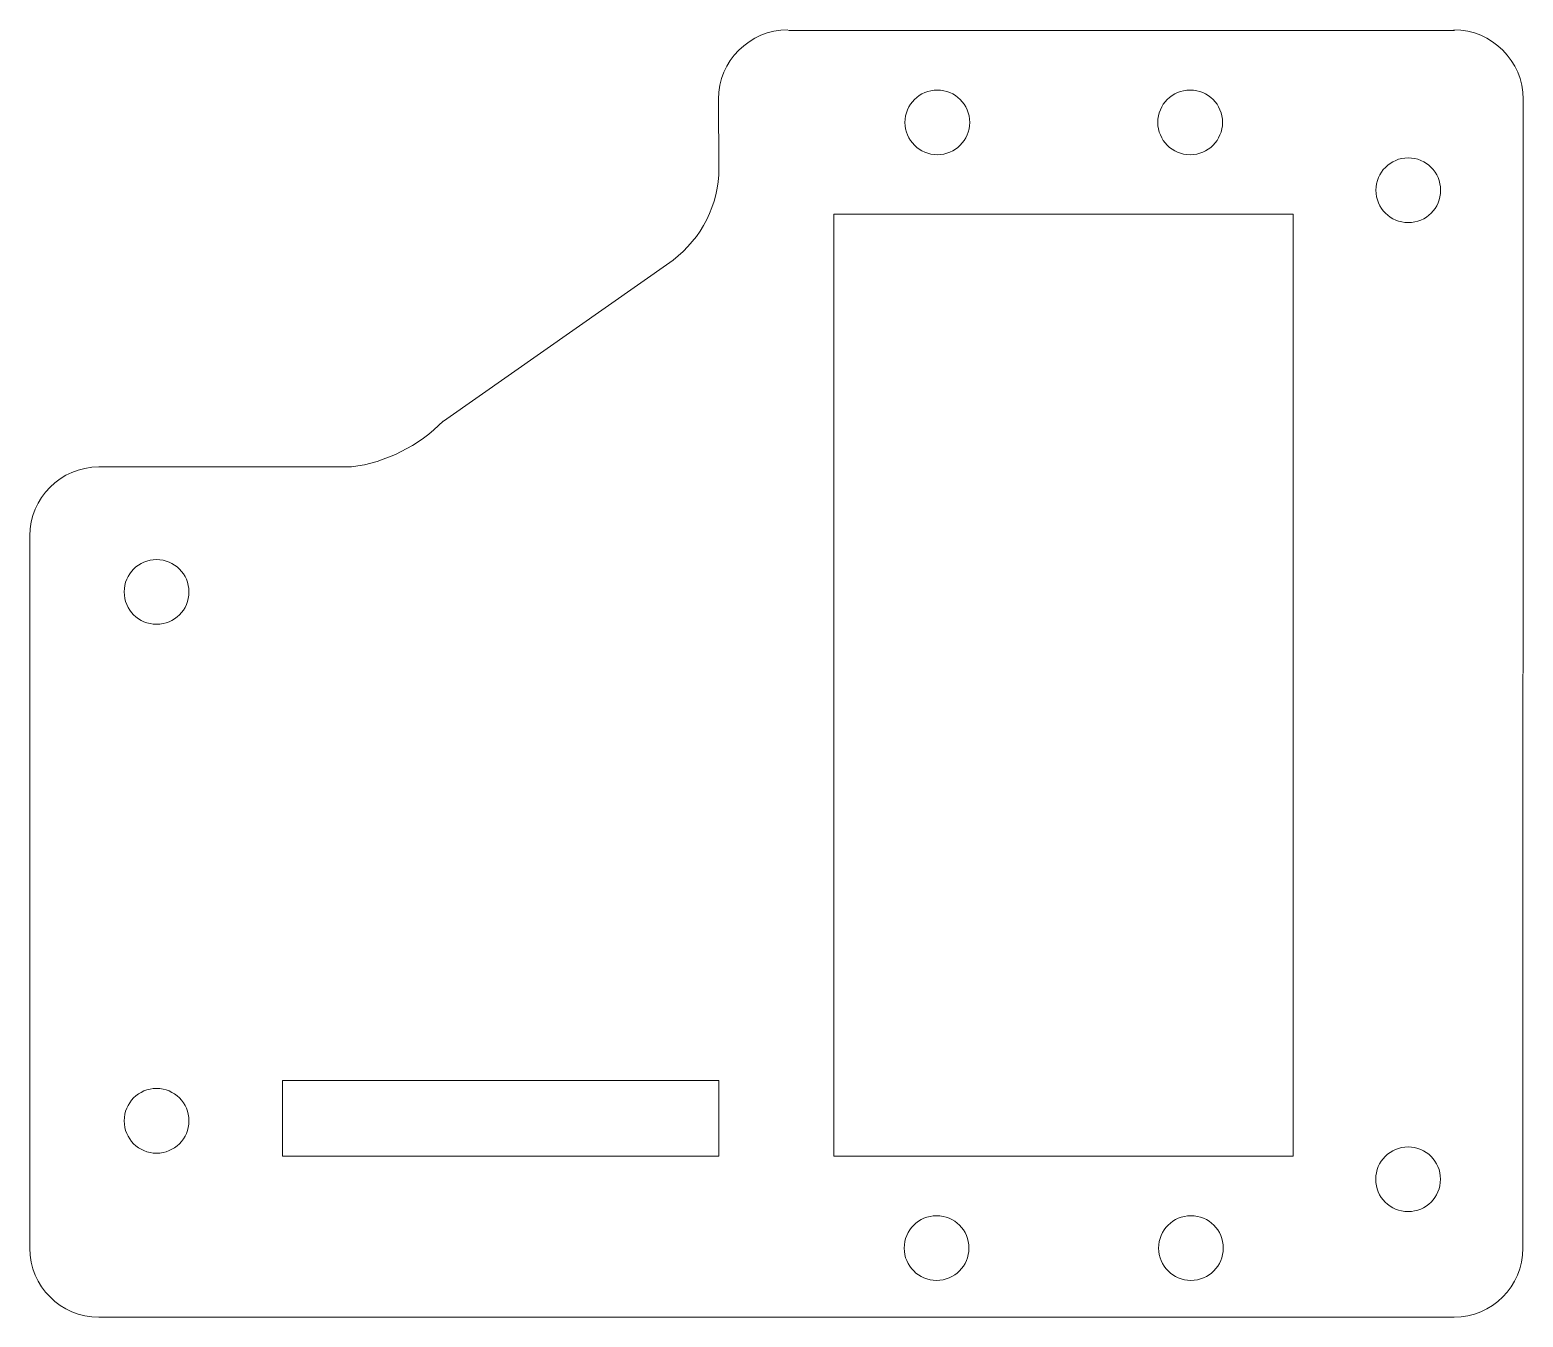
# Model space of a CAD drawing. Header units: millimetres. Extents: x 103 to 168, y 3 to 59.
import ezdxf

# ---------------------------------------------------------------- set-up
doc = ezdxf.new("R2010")
doc.units = ezdxf.units.MM
doc.layers.get('0').update_dxf_attribs({"linetype": 'CONTINUOUS', "lineweight": 25, "true_color": 0x000000})

msp = doc.modelspace()

# ---------------------------------------------------------------- linework, layer by layer
at = {"lineweight": 13}
for p, q in [((136.021, 58.989), (165.021, 58.989)), ((132.976, 56.002), (133, 53)), ((168.007, 56.002), (168, 6)), ((138, 10), (138, 51)), ((138, 51), (158, 51)), ((158, 51), (158, 10)), ((121, 42), (131, 49)), ((106, 40), (117, 40)), ((103, 37), (103, 6)), ((133, 13.3), (114, 13.3)), ((114, 13.3), (114, 10)), ((133, 10), (133, 13.3)), ((114, 10), (133, 10)), ((158, 10), (138, 10)), ((106, 3), (165, 3))]:
    msp.add_line(p, q, dxfattribs=at)
for centre in [(142.506, 54.996), (153.512, 54.996), (163.007, 52.043), (108.515, 34.561), (108.515, 11.543), (163, 9), (142.472, 6.006), (153.545, 6.006)]:
    msp.add_circle(centre, 1.409, dxfattribs=at)
for centre, radius, start, end in [((135.996, 56.002), 3.02, 90, 180), ((164.987, 56.002), 3.02, 0, 90), ((127.938, 53.031), 5.062, 307.219, 359.651), ((116.085, 46.829), 6.89, 277.628, 315.503), ((106, 37), 3, 90, 180), ((106, 6), 3, 180, 270), ((165, 6), 3, 270, 0)]:
    msp.add_arc(centre, radius, start, end, dxfattribs=at)

doc.saveas('drawing.dxf')
